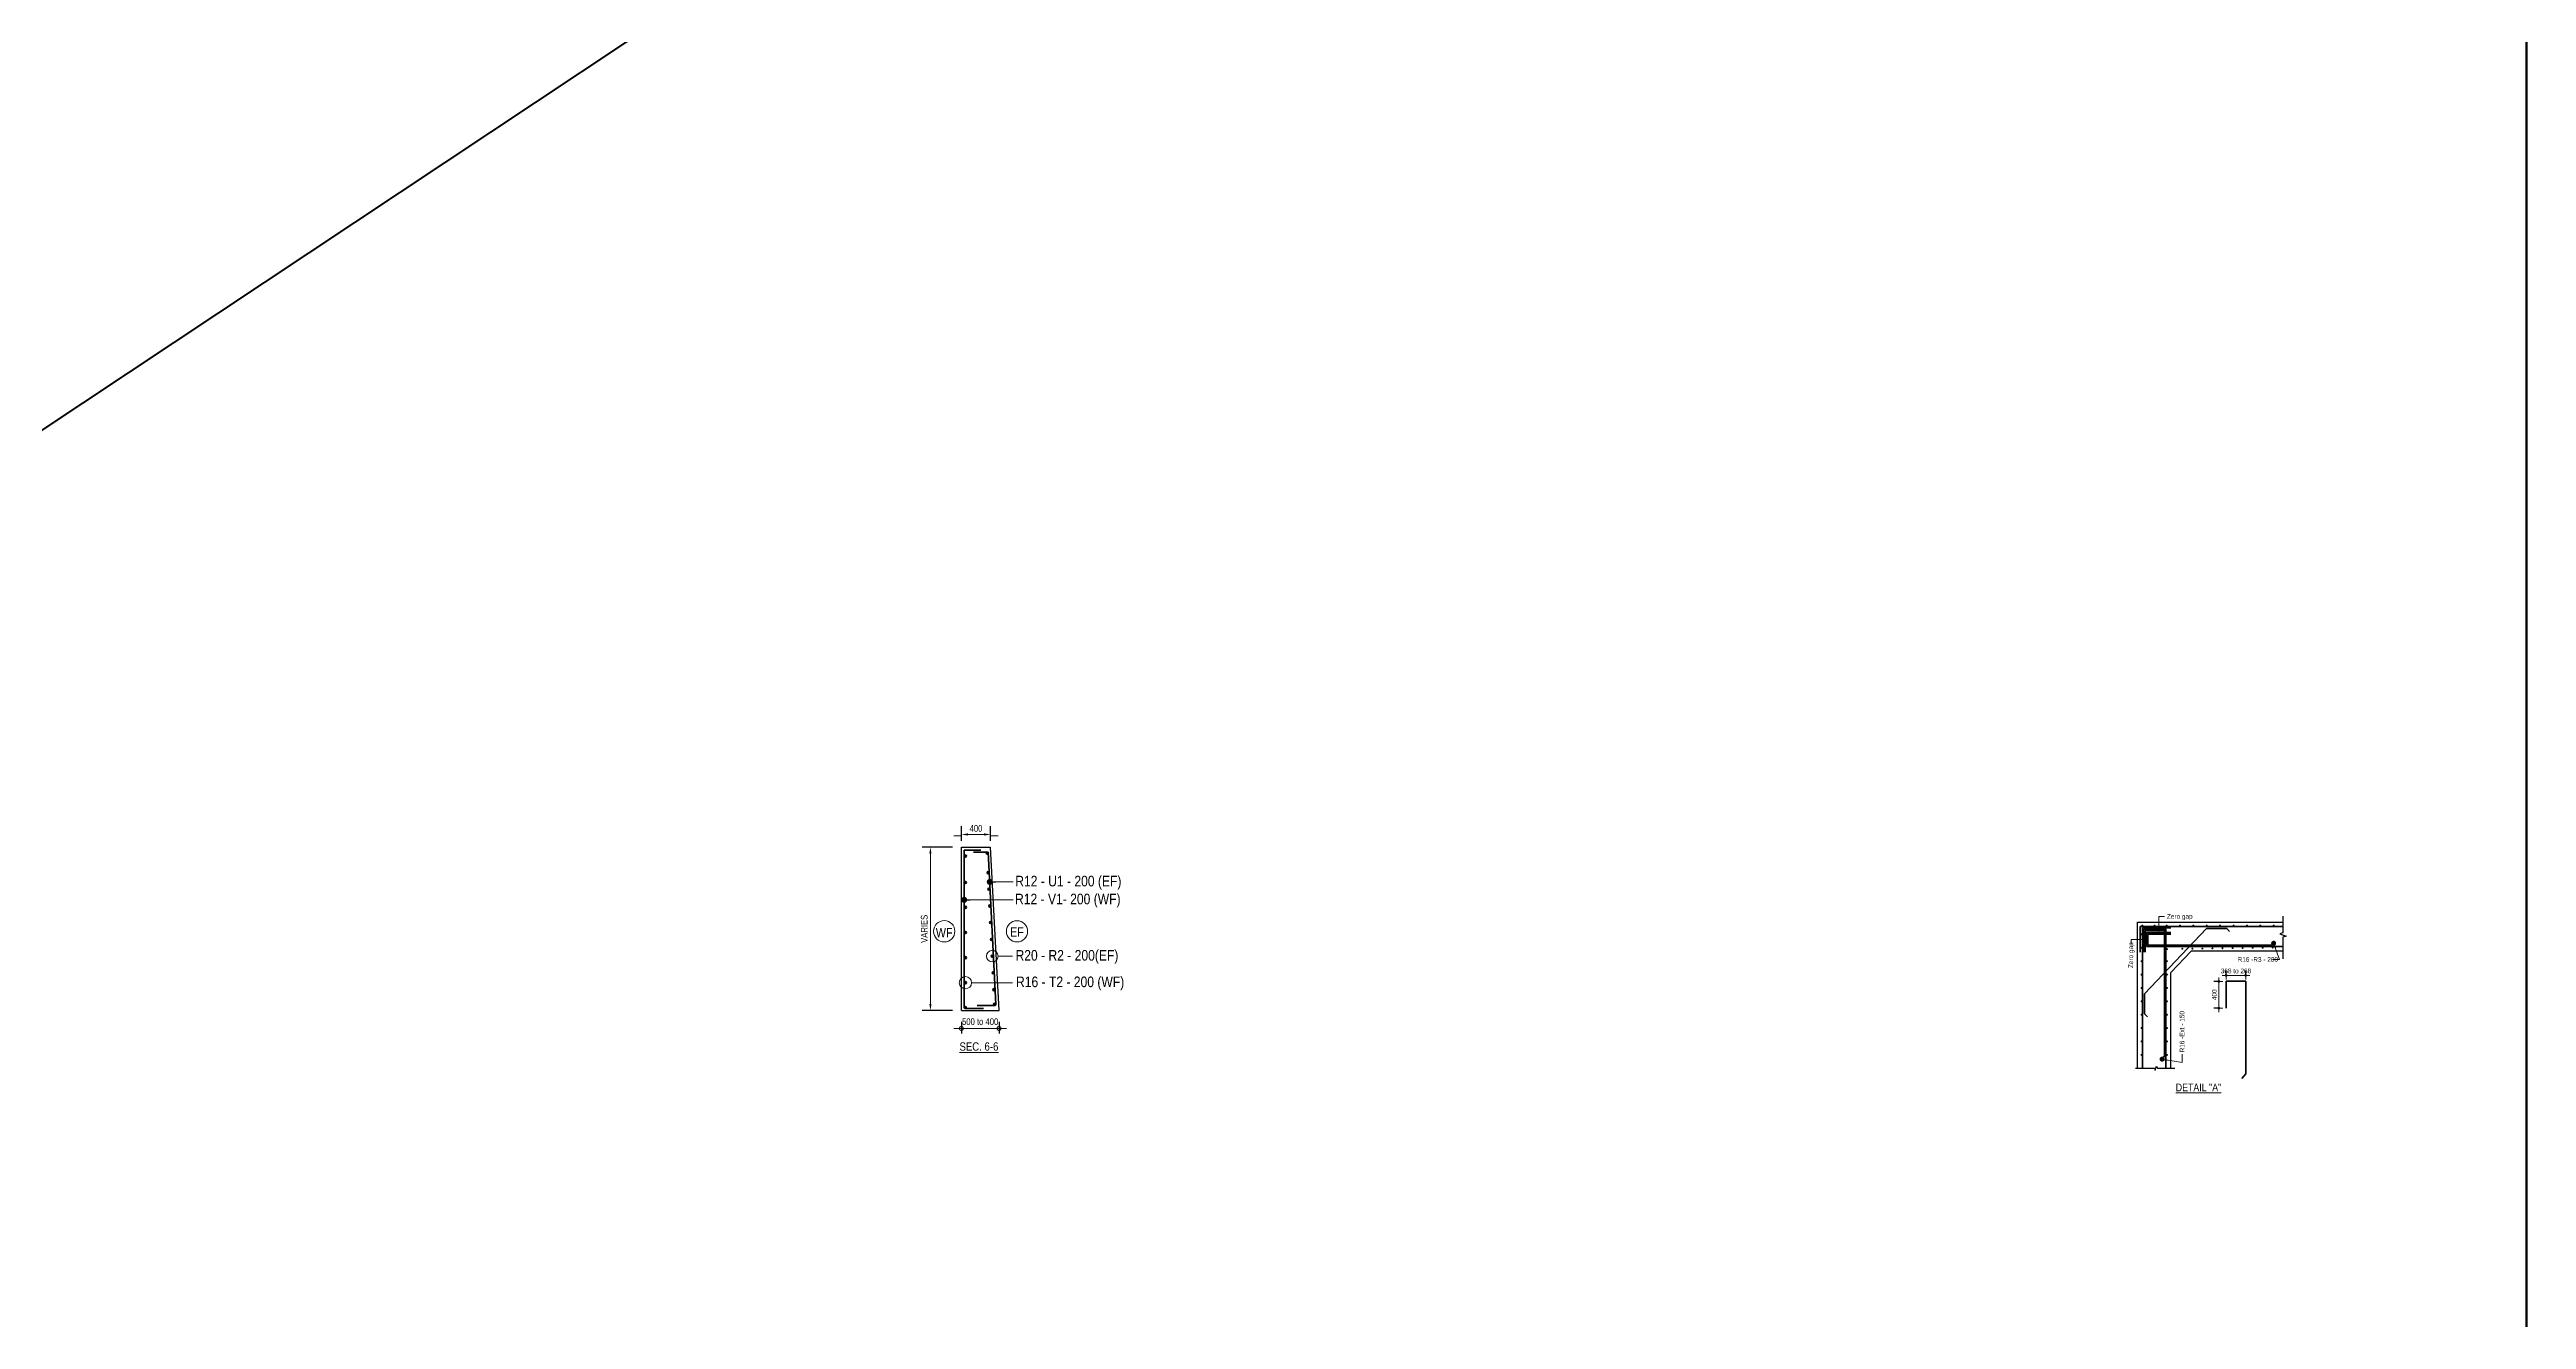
# Model space of a CAD drawing. Header units: millimetres. Extents: x -44822 to 222670, y -173707 to 25116.
# Drawn here: x 90941 to 127948, y -135746 to -116765 of the extents above; entities that cross this region are included whole.
import ezdxf

# ---------------------------------------------------------------- set-up
doc = ezdxf.new("R2010")
doc.units = ezdxf.units.MM
doc.header["$LTSCALE"] = 5
doc.header["$PDMODE"] = 2
doc.layers.add('Abutment W Line', color=200, linetype='Continuous')
for name, color, linetype, lineweight in [('Ber', 12, 'Continuous', 35), ('Dimision', 4, 'Continuous', 13), ('Rod', 12, 'Continuous', 35), ('Rod -2', 5, 'Continuous', 35), ('Text', 7, 'Continuous', 0)]:
    doc.layers.add(name, color=color, linetype=linetype, lineweight=lineweight)
doc.styles.get("Standard").update_dxf_attribs({"font": 'ARIALN.TTF'})
doc.dimstyles.new('dim_100', dxfattribs={"dimscale": 0, "dimtxt": 100, "dimasz": 0.7, "dimexe": 50, "dimexo": 50, "dimgap": 50, "dimtad": 1, "dimdec": 0, "dimtxsty": 'Standard', "dimblk": 'D_TIC', "dimcen": 0, "dimclrd": 256, "dimclre": 256, "dimclrt": 256, "dimadec": 0, "dimazin": 0, "dimtfac": 1, "dimtdec": 0, "dimtix": 1, "dimtmove": 0, "dimatfit": 3, "dimldrblk": 'DOT', "dimfxl": 50, "dimfxlon": 1, "dimlwd": -1, "dimarcsym": 0})
doc.dimstyles.new('ISO-25', dxfattribs={"dimtxt": 75, "dimasz": 45, "dimexe": 125, "dimexo": 75.625, "dimgap": 60, "dimtad": 1, "dimdec": 0, "dimtxsty": 'Standard', "dimblk": 'DOT', "dimcen": 52.5, "dimclrd": 256, "dimclre": 256, "dimclrt": 256, "dimadec": 0, "dimazin": 0, "dimtfac": 1, "dimtdec": 0, "dimtix": 1, "dimtmove": 0, "dimatfit": 3, "dimldrblk": 'DOT', "dimfxl": 1, "dimlwd": -1, "dimarcsym": 0})
doc.dimstyles.new('ISO-75', dxfattribs={"dimtxt": 75, "dimasz": 1, "dimexe": 75, "dimexo": 75, "dimgap": 60, "dimtad": 1, "dimdec": 0, "dimtxsty": 'Standard', "dimblk": 'D_TIC', "dimcen": 52.5, "dimclrd": 256, "dimclre": 256, "dimclrt": 256, "dimadec": 0, "dimazin": 0, "dimtfac": 1, "dimtdec": 0, "dimtix": 1, "dimtmove": 0, "dimatfit": 3, "dimldrblk": 'DOT', "dimfxl": 75, "dimfxlon": 1, "dimlwd": -1, "dimarcsym": 0})

# ---------------------------------------------------------------- blocks, each defined once
blk = doc.blocks.new('_Dot')
at = {"color": 0, "linetype": 'ByBlock', "lineweight": -2}
blk.add_line((-0.5, 0), (-1, 0), dxfattribs=at)
at = {"color": 0, "linetype": 'ByBlock', "const_width": 0.5}
blk.add_lwpolyline([(-0.25, 0, 1), (0.25, 0, 1)], format="xyb", close=True, dxfattribs=at)
blk = doc.blocks.new('rod')
at = {"layer": 'Rod', "ltscale": 10, "const_width": 15}
blk.add_lwpolyline([(-7.5, 0, 1), (7.5, 0, 1)], format="xyb", close=True, dxfattribs=at)
blk = doc.blocks.new('D_TIC')
at = {"layer": 'Dimision', "ltscale": 5}
for p, q in [((-60, 0), (60, 0)), ((0, 60), (0, -60))]:
    blk.add_line(p, q, dxfattribs=at)
at = {"layer": 'Dimision', "ltscale": 5, "const_width": 20}
blk.add_lwpolyline([(-10, 0, 1), (10, 0, 1)], format="xyb", close=True, dxfattribs=at)
blk = doc.blocks.new('*D112')
at = {"layer": 'Defpoints', "color": 0, "lineweight": 50, "ltscale": 5, "transparency": 16777216}
for p in [(123753, -130603), (123463, -130692), (123753, -130692)]:
    blk.add_point(p, dxfattribs=at)
at = {"layer": 'Dimision', "ltscale": 5, "transparency": 16777216}
for p, q in [((123462, -130603), (123461, -130603)), ((123463, -130603), (123753, -130603)), ((123754, -130603), (123755, -130603))]:
    blk.add_line(p, q, dxfattribs=at)
at = {"layer": 'Dimision', "lineweight": -2, "ltscale": 5, "transparency": 16777216}
for p, q in [((123463, -130617), (123463, -130528)), ((123753, -130617), (123753, -130528))]:
    blk.add_line(p, q, dxfattribs=at)
at = {"layer": 'Dimision', "ltscale": 5, "transparency": 16777216}
blk.add_blockref('D_TIC', (123463, -130603), dxfattribs=at)
at = {"layer": 'Dimision', "ltscale": 5, "transparency": 16777216, "rotation": 180}
blk.add_blockref('D_TIC', (123753, -130603), dxfattribs=at)
at = {"layer": 'Dimision', "ltscale": 5, "transparency": 16777216, "insert": (123608, -130537), "char_height": 70, "attachment_point": 5}
blk.add_mtext('368 to 268', dxfattribs=at)
blk = doc.blocks.new('*D109')
at = {"layer": 'Defpoints', "color": 0, "lineweight": 50, "ltscale": 5, "transparency": 16777216}
for p in [(123443, -130692), (123352, -131092), (123443, -131092)]:
    blk.add_point(p, dxfattribs=at)
at = {"layer": 'Dimision', "lineweight": -2, "ltscale": 5, "transparency": 16777216}
for p, q in [((123368, -130692), (123277, -130692)), ((123368, -131092), (123277, -131092))]:
    blk.add_line(p, q, dxfattribs=at)
at = {"layer": 'Dimision', "ltscale": 5, "transparency": 16777216}
blk.add_line((123352, -130693), (123352, -131091), dxfattribs=at)
for p, rotation in [((123352, -130692), 90), ((123352, -131092), 270)]:
    blk.add_blockref('D_TIC', p, dxfattribs=dict(at, rotation=rotation))
at = {"layer": 'Dimision', "ltscale": 5, "transparency": 16777216, "insert": (123286, -130892), "char_height": 70, "attachment_point": 5, "rotation": 90}
blk.add_mtext('400', dxfattribs=at)
blk = doc.blocks.new('*D158')
at = {"layer": 'Defpoints', "color": 0, "lineweight": 50, "transparency": 16777216}
for p in [(104508, -128686), (104102, -131129), (104508, -131129)]:
    blk.add_point(p, dxfattribs=at)
at = {"layer": 'Dimision', "lineweight": -2, "transparency": 16777216}
for p, q in [((104432, -128686), (103977, -128686)), ((104432, -131129), (103977, -131129))]:
    blk.add_line(p, q, dxfattribs=at)
at = {"layer": 'Dimision', "transparency": 16777216}
blk.add_line((104102, -128786), (104102, -131029), dxfattribs=at)
at = {"layer": 'Dimision', "lineweight": 50, "transparency": 16777216}
for points in [[(104085, -128786), (104118, -128786), (104102, -128686)], [(104085, -131029), (104118, -131029), (104102, -131129)]]:
    blk.add_solid(points, dxfattribs=at)
at = {"layer": 'Dimision', "transparency": 16777216, "insert": (104010, -129907), "char_height": 100, "attachment_point": 5, "rotation": 90}
blk.add_mtext('VARIES ', dxfattribs=at)
blk = doc.blocks.new('*D159')
at = {"layer": 'Defpoints', "color": 0, "lineweight": 50, "transparency": 16777216}
for p in [(104564, -128668), (105002, -128497), (105002, -128668)]:
    blk.add_point(p, dxfattribs=at)
at = {"layer": 'Dimision', "lineweight": -2, "transparency": 16777216}
for p, q in [((104564, -128593), (104564, -128372)), ((105002, -128593), (105002, -128372))]:
    blk.add_line(p, q, dxfattribs=at)
at = {"layer": 'Dimision', "transparency": 16777216}
blk.add_line((104664, -128497), (104902, -128497), dxfattribs=at)
at = {"layer": 'Dimision', "lineweight": 50, "transparency": 16777216}
for points in [[(104664, -128480), (104664, -128513), (104564, -128497)], [(104902, -128480), (104902, -128513), (105002, -128497)]]:
    blk.add_solid(points, dxfattribs=at)
at = {"layer": 'Dimision', "transparency": 16777216, "insert": (104783, -128406), "char_height": 100, "attachment_point": 5}
blk.add_mtext('400', dxfattribs=at)
blk = doc.blocks.new('_DotSmall')
at = {"color": 0, "linetype": 'ByBlock', "const_width": 0.5}
blk.add_lwpolyline([(-0.0625, 0, 1), (0.0625, 0, 1)], format="xyb", close=True, dxfattribs=at)
blk = doc.blocks.new('*D160')
at = {"layer": 'Defpoints', "color": 0, "lineweight": 50, "transparency": 16777216}
for p in [(104564, -131129), (105127, -131129), (105127, -131396)]:
    blk.add_point(p, dxfattribs=at)
at = {"layer": 'Dimision', "lineweight": -2, "transparency": 16777216}
for p, q in [((104564, -131296), (104564, -131471)), ((105127, -131296), (105127, -131471))]:
    blk.add_line(p, q, dxfattribs=at)
at = {"layer": 'Dimision', "transparency": 16777216}
blk.add_line((104489, -131396), (105202, -131396), dxfattribs=at)
at = {"layer": 'Dimision', "transparency": 16777216, "xscale": 120, "yscale": 120, "zscale": 120, "rotation": 180}
blk.add_blockref('_DotSmall', (104564, -131396), dxfattribs=at)
at = {"layer": 'Dimision', "transparency": 16777216, "xscale": 120, "yscale": 120, "zscale": 120}
blk.add_blockref('_DotSmall', (105127, -131396), dxfattribs=at)
at = {"layer": 'Dimision', "transparency": 16777216, "insert": (104845, -131295), "char_height": 100, "attachment_point": 5}
blk.add_mtext('500 to 400', dxfattribs=at)

msp = doc.modelspace()

# ---------------------------------------------------------------- hatches: boundary and pattern name
at = {"layer": 'Ber', "ltscale": 5}
for points in [[(104937, -128777.5, 1), (104968.2, -128777.5), (104968.2, -128776, 0.9519861)], [(104608.4, -128819.4, 1), (104639.6, -128819.4), (104639.5, -128817.9, 0.9519861)], [(104949.5, -129067.9, 1), (104980.8, -129067.9), (104980.7, -129066.3, 0.9519861)], [(104608.4, -129213.2, 1), (104639.6, -129213.2), (104639.5, -129211.6, 0.9519861)], [(104961.7, -129315.3, 1), (104992.9, -129315.3), (104992.9, -129313.8, 0.9519861)], [(104609, -129585.1, 1), (104640.3, -129585.1), (104640.2, -129583.5, 0.9519861)], [(104974, -129566, 1), (105005.3, -129566), (105005.2, -129564.5, 0.9519861)], [(104986.2, -129813.6, 1), (105017.5, -129813.6), (105017.4, -129812.1, 0.9519861)], [(104608.4, -129963.2, 1), (104639.6, -129963.2), (104639.5, -129961.6, 0.9519861)], [(104998.7, -130066, 1), (105029.9, -130066), (105029.8, -130064.5, 0.9519861)], [(104608.4, -130338.2, 1), (104639.6, -130338.2), (104639.5, -130336.6, 0.9519861)], [(105010.9, -130315.3, 1), (105042.2, -130315.3), (105042.1, -130313.8, 0.9519861)], [(105023.3, -130566, 1), (105054.5, -130566), (105054.4, -130564.5, 0.9519861)], [(104608.5, -130711.8, 1), (104639.7, -130711.8), (104639.7, -130710.3, 0.9519861)], [(105035.6, -130816, 1), (105066.8, -130816), (105066.7, -130814.5, 0.9519861)], [(104607, -131081.7, 1), (104638.3, -131081.7), (104638.2, -131080.1, 0.9519861)], [(105046.4, -131035.6, 1), (105077.6, -131035.6), (105077.5, -131034.1, 0.9519861)]]:
    msp.add_hatch(color=256, dxfattribs=at).paths.add_polyline_path(points)

# ---------------------------------------------------------------- linework, layer by layer
at = {"layer": 'Abutment W Line'}
for p, q in [((104564.2, -131128.5), (104564.2, -128686)), ((104564.2, -128686), (105001.7, -128686)), ((105126.7, -131128.5), (105001.7, -128686)), ((122136.7, -131990.6), (122136.7, -129807.9)), ((122136.7, -129807.9), (124309.9, -129807.9)), ((122636.7, -130557.9), (122936.7, -130239.1)), ((124309.9, -130239.1), (122936.7, -130239.1)), ((122636.7, -131990.6), (122636.7, -130557.9)), ((104564.2, -131128.5), (105126.7, -131128.5))]:
    msp.add_line(p, q, dxfattribs=at)
for points in [[(124309.9, -129719.1), (124309.9, -129964.9), (124263.5, -129981.7), (124356.3, -130015.5), (124309.9, -130032.4), (124309.9, -130356.6)], [(122108.5, -131990.6), (122389.2, -131990.6), (122400.5, -132021.5), (122423, -131959.7), (122434.2, -131990.6), (122695.6, -131990.6)]]:
    msp.add_lwpolyline(points, dxfattribs=at)
at = {"layer": 'Ber'}
for p, q in [((104607, -131081.7), (104607, -128729.8)), ((104607, -128729.8), (104856.1, -128729.8)), ((104745, -128760.5), (104967.1, -128760.5)), ((105077.6, -131034.9), (104967.1, -128760.5)), ((104622.7, -131097.3), (104893.4, -131097.3)), ((104798, -131051.3), (105062, -131051.3))]:
    msp.add_line(p, q, dxfattribs=at)
at = {"layer": 'Ber', "ltscale": 5}
for centre in [(104952.6, -128777.5), (104624, -128819.4), (104965.1, -129067.9), (104624, -129213.2), (104977.3, -129315.3), (104624.7, -129585.1), (104989.7, -129566), (105001.9, -129813.6), (104624, -129963.2), (105014.3, -130066), (104624, -130338.2), (105026.5, -130315.3), (105038.9, -130566), (104624.1, -130711.8), (105051.2, -130816), (104622.7, -131081.7), (105062, -131035.6)]:
    msp.add_circle(centre, 15.6, dxfattribs=at)
at = {"layer": 'Ber'}
for centre, start, end in [((104622.7, -131081.7), 180, 270), ((105062, -131035.6), 270, 2.81809)]:
    msp.add_arc(centre, 15.6, start, end, dxfattribs=at)
at = {"layer": 'Dimision', "ltscale": 5}
for p, q in [((104564.2, -128514.7), (104451.7, -128514.7)), ((105001.7, -128514.7), (105114.2, -128514.7)), ((104564.2, -131395.6), (104451.7, -131395.6)), ((105126.7, -131395.6), (105239.2, -131395.6))]:
    msp.add_line(p, q, dxfattribs=at)
at = {"layer": 'Dimision', "color": 2, "lineweight": 50}
msp.add_lwpolyline([(13681.8, -97784.4), (127948.1, -97784.4), (127948.1, -173706.8), (13681.8, -173706.8)], close=True, dxfattribs=at)
msp.add_lwpolyline([(13681.8, -97784.4), (127948.1, -173706.8), (127948.1, -97784.4), (13681.8, -173706.8)], dxfattribs=at)
at = {"layer": 'Dimision'}
for points in [[(105113.5, -130315.3), (105328, -130315.3)], [(104715.6, -130711.8), (105328, -130711.8)]]:
    msp.add_lwpolyline(points, dxfattribs=at)
at = {"layer": 'Dimision', "ltscale": 5}
for centre, radius in [((104307.6, -129942.8), 159.5), ((105394.8, -129943.8), 158.4)]:
    msp.add_circle(centre, radius, dxfattribs=at)
at = {"layer": 'Rod -2'}
for p, q in [((122241.7, -130878), (123170.1, -129902.9)), ((123513.5, -129947), (123470.1, -129902.9)), ((122285.8, -131221.4), (122241.7, -131178))]:
    msp.add_line(p, q, dxfattribs=at)
for points in [[(122176.7, -130257.9), (122176.7, -129872.9), (124309.9, -129872.9)], [(122211.7, -131990.6), (122211.7, -129892.9), (122636.7, -129892.9)], [(122561.7, -131990.6), (122561.7, -129912.9), (122231.7, -129912.9), (122231.7, -130257.9)], [(122251.7, -130257.9), (122251.7, -129932.9), (122541.7, -129932.9), (122541.7, -131807.9), (122484.5, -131879.4)], [(124309.1, -130169.1), (122271.7, -130169.1), (122271.7, -129959.7), (122636.7, -129959.7)], [(122636.7, -129985.8), (122291.7, -129985.8), (122291.7, -130148.8), (124136.7, -130151.6), (124184.8, -130111)], [(123170.1, -129902.9), (123470.1, -129902.9)], [(122241.7, -130878), (122241.7, -131178)], [(123463.4, -131091.5), (123463.4, -130691.5), (123753.4, -130691.5), (123753.4, -132072.2), (123696.2, -132143.7)]]:
    msp.add_lwpolyline(points, dxfattribs=at)
at = {"layer": 'Text', "ltscale": 5, "const_width": 7.5}
for points in [[(122450.3, -129872.9, 1), (122457.8, -129872.9, 1)], [(122450.3, -129892.9, 1), (122457.8, -129892.9, 1)], [(122176.7, -130070, 1), (122176.7, -130062.5, 1)], [(122211.7, -130070, 1), (122211.7, -130062.5, 1)], [(122231.7, -130070, 1), (122231.7, -130062.5, 1)], [(122251.7, -130070, 1), (122251.7, -130062.5, 1)], [(122271.7, -130070, 1), (122271.7, -130062.5, 1)], [(122291.7, -130070, 1), (122291.7, -130062.5, 1)], [(122450.3, -129912.9, 1), (122457.8, -129912.9, 1)], [(122450.3, -129932.9, 1), (122457.8, -129932.9, 1)], [(122450.3, -129959.7, 1), (122457.8, -129959.7, 1)], [(122450.3, -129985.8, 1), (122457.8, -129985.8, 1)]]:
    msp.add_lwpolyline(points, format="xyb", close=True, dxfattribs=at)
at = {"layer": 'Text', "ltscale": 5}
for points in [[(122454.1, -129985.8), (122454.1, -129722.6), (122542.2, -129722.6)], [(122291.7, -130066.3), (122041.4, -130066.3), (122041.4, -130141.9)]]:
    msp.add_lwpolyline(points, dxfattribs=at)
at = {"layer": 'Text'}
for centre, radius in [((105026.5, -130315.3), 86.9), ((104624.1, -130711.8), 91.5)]:
    msp.add_circle(centre, radius, dxfattribs=at)

# ---------------------------------------------------------------- block references
for p in [(122208.5, -129857.9), (122391.7, -129857.9), (122571.7, -129857.9), (122771.7, -129857.9), (122971.7, -129857.9), (123171.7, -129857.9), (123371.7, -129857.9), (123571.7, -129857.9), (123771.7, -129857.9), (123971.7, -129857.9), (124171.7, -129857.9)]:
    msp.add_blockref('rod', p, dxfattribs=at)
for p, rotation in [((122196.7, -129990.6), 90), ((122196.7, -130190.6), 90), ((122576.7, -130209.6), 90), ((122806.7, -130205.6), 180.8213675205363), ((122956.6, -130203.5), 180.8213675205363), ((123106.6, -130201.3), 180.8213675205363), ((123256.6, -130199.2), 180.8213675205363), ((123406.6, -130197), 180.8213675205363), ((123556.6, -130194.9), 180.8213675205363), ((123706.6, -130192.7), 180.8213675205363), ((123856.5, -130190.6), 180.8213675205363), ((124006.5, -130188.4), 180.8213675205363), ((124156.5, -130186.3), 180.8213675205363), ((122196.7, -130390.6), 90), ((122196.7, -130590.6), 90), ((122576.7, -130390.6), 90), ((122576.7, -130590.6), 90), ((122196.7, -130790.6), 90), ((122196.7, -130990.6), 90), ((122576.7, -130790.6), 90), ((122576.7, -130990.6), 90), ((122196.7, -131190.6), 90), ((122196.7, -131390.6), 90), ((122576.7, -131190.6), 90), ((122576.7, -131390.6), 90), ((122196.7, -131590.6), 90), ((122576.7, -131590.6), 90), ((122196.7, -131790.6), 90), ((122576.7, -131790.6), 90)]:
    msp.add_blockref('rod', p, dxfattribs=dict(at, rotation=rotation))

# ---------------------------------------------------------------- texts
for s, height, p in [(' R12 - U1 - 200 (EF)', 157.781, (105318.8, -129272.5)), ('R12 - V1- 200 (WF)', 157.781, (105366.2, -129540.2)), ('WF', 140.62, (104182.3, -130033.9)), ('EF', 140.62, (105291.4, -130024.7)), ('Zero gap ', 70, (122576.5, -129756.3)), ('R20 - R2 - 200(EF)', 157.781, (105373.4, -130381.7)), (' R16 - T2 - 200 (WF)', 157.781, (105330.6, -130778.2)), ('R16 -R3 - 200', 70, (123633.1, -130399.8)), ('%%USEC. 6-6', 125, (104536.1, -131728.6)), ('%%UDETAIL "A"', 115, (122708.2, -132335.1))]:
    msp.add_text(s, height=height, dxfattribs=at).set_placement(p)
for s, p in [('Zero gap ', (122071.5, -130493)), ('R16 -Ext - 150', (122837.4, -131753.9))]:
    msp.add_text(s, height=70, rotation=90, dxfattribs=at).set_placement(p)

# ---------------------------------------------------------------- dimensions: what is measured, and where the dimension line sits
at = {"layer": 'Dimision'}
dim = msp.add_linear_dim(base=(105001.7, -128496.8), p1=(104564.2, -128668.2), p2=(105001.7, -128668.2), text='400', dimstyle='ISO-25', override={"dimtxt": 100, "dimasz": 100, "dimgap": 40, "dimsah": 1}, dxfattribs=at)
dim.commit()
dim.dimension.update_dxf_attribs({"geometry": '*D159', "text_midpoint": (104782.9, -128405.7)})
dim = msp.add_linear_dim(base=(104101.6, -131128.5), p1=(104507.5, -128686), p2=(104507.5, -131128.5), angle=90, text='VARIES ', dimstyle='ISO-25', override={"dimtxt": 100, "dimasz": 100, "dimgap": 40, "dimsah": 1}, dxfattribs=at)
dim.commit()
dim.dimension.update_dxf_attribs({"geometry": '*D158', "text_midpoint": (104009.9, -129907.3)})
at = {"layer": 'Dimision', "ltscale": 5}
dim = msp.add_linear_dim(base=(123351.7, -131091.5), p1=(123443.3, -130691.5), p2=(123443.3, -131091.5), angle=90, dimstyle='ISO-75', override={"dimtxt": 70, "dimgap": 30, "dimdsep": 46}, dxfattribs=at)
dim.commit()
dim.dimension.update_dxf_attribs({"geometry": '*D109', "text_midpoint": (123286, -130891.5)})
dim = msp.add_linear_dim(base=(123753.4, -130603), p1=(123463.4, -130691.5), p2=(123753.4, -130691.5), text='368 to 268', dimstyle='ISO-75', override={"dimtxt": 70, "dimgap": 30, "dimdsep": 46}, dxfattribs=at)
dim.commit()
dim.dimension.update_dxf_attribs({"geometry": '*D112', "text_midpoint": (123608.4, -130537.3)})
at = {"layer": 'Dimision'}
dim = msp.add_linear_dim(base=(105126.7, -131395.6), p1=(104564.2, -131128.5), p2=(105126.7, -131128.5), text='500 to 400', dimstyle='dim_100', override={"dimscale": 1, "dimtxt": 100, "dimasz": 120, "dimexe": 75, "dimblk1": 'DotSmall', "dimblk2": 'DotSmall', "dimsah": 1, "dimdle": 75, "dimfxl": 100}, dxfattribs=at)
dim.commit()
dim.dimension.update_dxf_attribs({"geometry": '*D160', "text_midpoint": (104845.4, -131395.6), "dimtype": 160})

# ---------------------------------------------------------------- leaders
for points, override in [([(104607, -129473.8), (105339.7, -129473.8)], {"dimasz": 90, "dimtad": 0}), ([(104989, -129206.1), (105339.7, -129206.1)], {"dimasz": 90, "dimtad": 0}), ([(124170.7, -130122.8), (124257.8, -130365.3), (124155.7, -130365.3)], {"dimasz": 75, "dimtad": 0}), ([(122504.2, -131854.7), (122801.8, -131906.4), (122801.8, -131782.1)], {"dimasz": 75, "dimtad": 0})]:
    msp.add_leader(points, dimstyle='ISO-25', override=override, dxfattribs=at)

doc.saveas('drawing.dxf')
